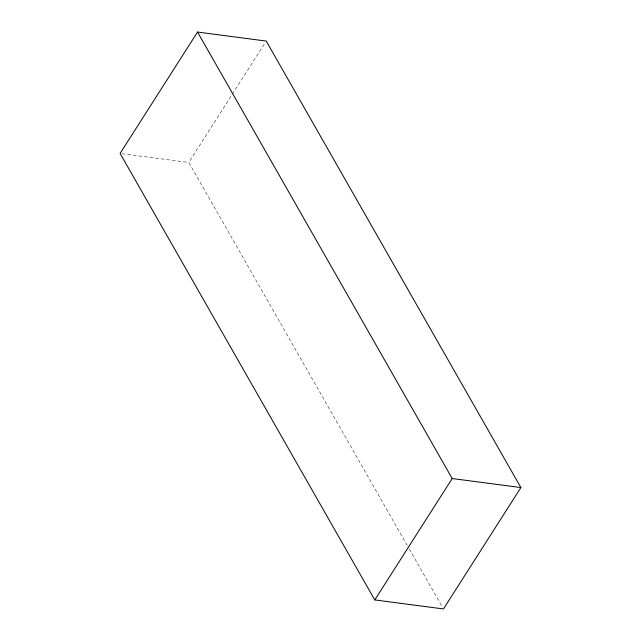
<?xml version="1.0" encoding="UTF-8"?>
<svg xmlns="http://www.w3.org/2000/svg" width="641" height="641" viewBox="0 0 641 641"><rect width="100%" height="100%" fill="white"/><g stroke="black" fill="none" stroke-linecap="round" stroke-linejoin="round"><path stroke-width="0.48" stroke-dasharray="3.21 2.4" d="M407.299 545.539L188.799 162.469L231.81 95.028M232.346 94.179L265.15 42.763M122.07 153.704L188.799 162.469M409.279 549.017L442.474 607.211"/><path stroke-width="0.96" d="M197.532 32.05L120.107 153.439L374.777 599.928L443.468 608.95L520.893 487.561L266.223 41.072L197.532 32.05L452.201 478.531L520.893 487.561M374.777 599.928L452.201 478.531"/></g></svg>
